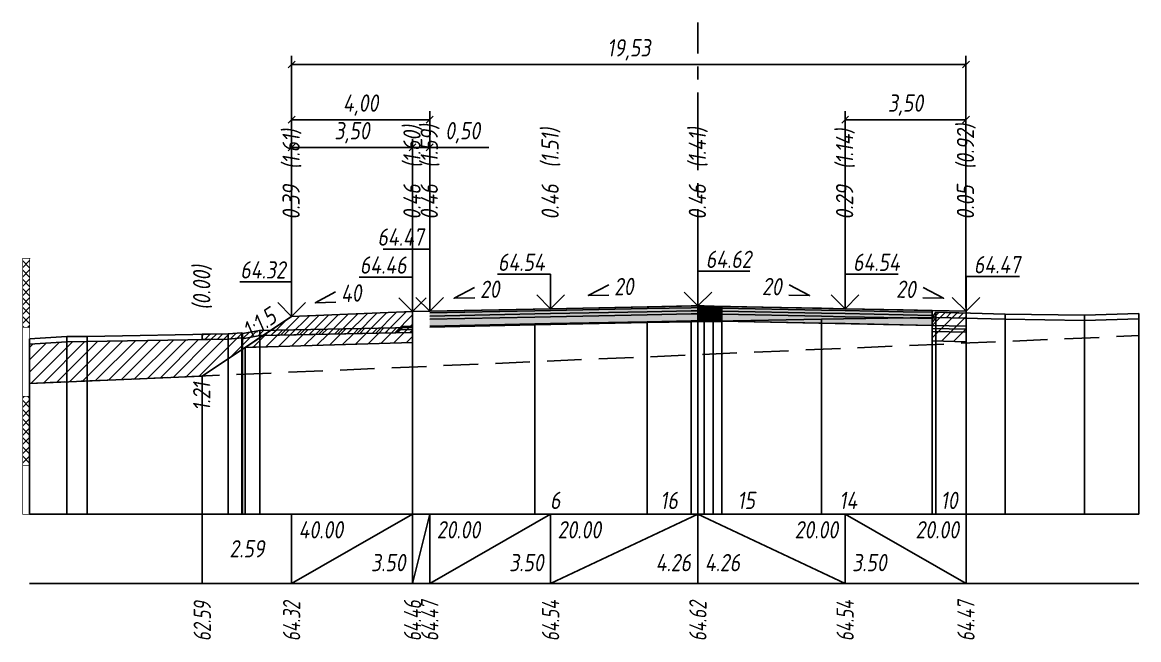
# Model space of a CAD drawing. Extents: x -717 to 1451, y -133302 to 233.
# Drawn here: x 78.9 to 240.6, y -127383.2 to -127293.8 of the extents above; entities that cross this region are included whole.
import ezdxf
from ezdxf.enums import TextEntityAlignment as Align

# ---------------------------------------------------------------- set-up
doc = ezdxf.new("R2010")
doc.units = 0
doc.linetypes.add('осевая2', pattern=[1.125, 0.75, -0.125, 0.125, -0.125])
doc.linetypes.add('штриховая', pattern=[0.75, 0.5, -0.25])
for name, color, linetype in [('Интерполированный поперечник', 2, 'Continuous'), ('Код_514', 1, 'Continuous'), ('Контур_0', 7, 'Continuous'), ('Контур_2521', 7, 'Continuous'), ('Контур_2564', 7, 'Continuous'), ('Контур_2660', 7, 'Continuous'), ('Контур_2665', 7, 'Continuous'), ('Контур_400', 7, 'Continuous'), ('Контур_508', 7, 'Continuous'), ('Контур_512', 7, 'Continuous'), ('Контур_513', 7, 'Continuous'), ('Контур_818', 7, 'Continuous'), ('Красный поперечник', 1, 'Continuous'), ('Линейка абсолютных высот', 7, 'Continuous'), ('Объём_2501', 7, 'Continuous'), ('Объём_2564', 7, 'Continuous'), ('Объём_2650', 7, 'Continuous'), ('Объём_2660', 7, 'Continuous'), ('Объём_2661', 7, 'Continuous'), ('Объём_2665', 7, 'Continuous'), ('Объём_2666', 7, 'Continuous'), ('Объём_2667', 7, 'Continuous'), ('Объём_2668', 7, 'Continuous'), ('Объём_2669', 7, 'Continuous'), ('Объём_2675', 7, 'Continuous'), ('Объём_2753', 7, 'Continuous'), ('Ось', 1, 'осевая2'), ('Откосы', 7, 'Continuous'), ('Отметки покрытия', 7, 'Continuous'), ('Рабочие отметки', 7, 'Continuous'), ('Рабочие отметки доп.', 7, 'Continuous'), ('Слои выравнивания', 7, 'Continuous'), ('Таблица', 7, 'Continuous'), ('Уклоны проезжей части', 7, 'Continuous'), ('Черный поперечник', 3, 'Continuous')]:
    doc.layers.add(name, color=color, linetype=linetype)
for name, color, linetype, true_color in [('Контур_2540', 2, 'Continuous', 0xffff00), ('Контур_2560', 2, 'Continuous', 0xffff00), ('Контур_2561', 7, 'Continuous', 0xff8040), ('Контур_2562', 3, 'Continuous', 0x00ff00), ('Контур_2563', 7, 'Continuous', 0xff8000), ('Контур_2570', 7, 'Continuous', 0x80ff00), ('Контур_2725', 7, 'Continuous', 0x323232), ('Контур_2736', 4, 'Continuous', 0x00ffff), ('Контур_2737', 4, 'Continuous', 0x00ffff), ('Контур_2738', 4, 'Continuous', 0x00ffff), ('Контур_2739', 4, 'Continuous', 0x00ffff), ('Контур_2741', 4, 'Continuous', 0x00ffff), ('Контур_2742', 4, 'Continuous', 0x00ffff), ('Контур_2743', 4, 'Continuous', 0x00ffff), ('Контур_2744', 7, 'Continuous', 0xa4ffff), ('Контур_2745', 7, 'Continuous', 0xa4ffff), ('Контур_2747', 4, 'Continuous', 0x00ffff), ('Контур_2748', 4, 'Continuous', 0x00ffff), ('Контур_2749', 4, 'Continuous', 0x00ffff), ('Контур_2750', 4, 'Continuous', 0x00ffff), ('Контур_2751', 4, 'Continuous', 0x00ffff), ('Контур_2752', 4, 'Continuous', 0x00ffff), ('Контур_2760', 7, 'Continuous', 0x323232), ('Контур_2761', 7, 'Continuous', 0x323232), ('Контур_2762', 7, 'Continuous', 0x323232), ('Контур_2763', 7, 'Continuous', 0x323232), ('Контур_2764', 7, 'Continuous', 0x323232), ('Контур_2765', 7, 'Continuous', 0x323232), ('Контур_402', 7, 'Continuous', 0xff6464), ('Контур_703', 4, 'Continuous', 0x00ffff), ('Контур_705', 4, 'Continuous', 0x00ffff), ('Контур_707', 4, 'Continuous', 0x00ffff), ('Контур_720', 131, 'Continuous', 0xaaffff), ('Объём_2500', 7, 'Continuous', 0xc0c0c0), ('Объём_2520', 7, 'Continuous', 0x80ffff), ('Объём_2540', 2, 'Continuous', 0xffff00), ('Объём_2560', 2, 'Continuous', 0xffff00), ('Объём_2561', 7, 'Continuous', 0xff8040), ('Объём_2562', 3, 'Continuous', 0x00ff00), ('Объём_2563', 7, 'Continuous', 0xff8000), ('Объём_2570', 7, 'Continuous', 0x80ff00), ('Объём_2600', 7, 'Continuous', 0x808000), ('Объём_2746', 2, 'Continuous', 0xffff00)]:
    doc.layers.add(name, color=color, linetype=linetype, true_color=true_color)
doc.styles.get("Standard").update_dxf_attribs({"font": 'txt', "height": 2.5})
doc.styles.add('М', font='romand.shx', dxfattribs={"width": 0.8, "oblique": 10, "height": 2.5})
doc.dimstyles.new('ISO-25', dxfattribs={"dimtxt": 2.5, "dimasz": 2.5, "dimexe": 1.25, "dimexo": 0.625, "dimtad": 1, "dimtxsty": 'Standard', "dimcen": 2.5, "dimadec": 0, "dimazin": 0, "dimtfac": 1, "dimtmove": 0, "dimatfit": 3, "dimfxl": 1, "dimarcsym": 0})
pattern_1 = [(45.00000125, (0, 0), (-0.6735192404, 0.673519211), []), (135.0000003, (0, 0), (-0.673519222, -0.67351923), [])]

# ---------------------------------------------------------------- blocks, each defined once
blk = doc.blocks.new('_Oblique')
at = {"color": 0, "linetype": 'ByBlock', "lineweight": -2}
blk.add_line((-0.5, -0.5), (0.5, 0.5), dxfattribs=at)
blk = doc.blocks.new('*D2696')
at = {"color": 0, "lineweight": -2, "transparency": 16777216}
for p, q in [((117.94, -127335.81), (117.94, -127310.66)), ((135.44, -127335.11), (135.44, -127310.66)), ((117.94, -127311.91), (135.44, -127311.91))]:
    blk.add_line(p, q, dxfattribs=at)
at = {"layer": 'Defpoints', "color": 0, "transparency": 16777216}
for p in [(135.44, -127311.91), (117.94, -127336.43), (135.44, -127335.73)]:
    blk.add_point(p, dxfattribs=at)
at = {"color": 0, "lineweight": -2, "transparency": 16777216, "rotation": 180}
blk.add_blockref('_Oblique', (117.94, -127311.91), dxfattribs=at)
at = {"color": 0, "lineweight": -2, "transparency": 16777216}
blk.add_blockref('_Oblique', (135.44, -127311.91), dxfattribs=at)
at = {"color": 0, "transparency": 16777216, "insert": (126.69, -127309.79), "char_height": 2.5, "width": 9.5833, "attachment_point": 5, "style": 'М'}
blk.add_mtext('3,50', dxfattribs=at)
blk = doc.blocks.new('*D2697')
at = {"color": 0, "lineweight": -2, "transparency": 16777216}
for p, q in [((135.44, -127335.11), (135.44, -127310.66)), ((137.94, -127335.06), (137.94, -127310.66)), ((135.44, -127311.91), (137.94, -127311.91)), ((137.94, -127311.91), (146.47, -127311.91))]:
    blk.add_line(p, q, dxfattribs=at)
at = {"layer": 'Defpoints', "color": 0, "transparency": 16777216}
for p in [(137.94, -127311.91), (135.44, -127335.73), (137.94, -127335.68)]:
    blk.add_point(p, dxfattribs=at)
at = {"color": 0, "lineweight": -2, "transparency": 16777216, "rotation": 180}
blk.add_blockref('_Oblique', (135.44, -127311.91), dxfattribs=at)
at = {"color": 0, "lineweight": -2, "transparency": 16777216}
blk.add_blockref('_Oblique', (137.94, -127311.91), dxfattribs=at)
at = {"color": 0, "transparency": 16777216, "insert": (142.71, -127309.79), "char_height": 2.5, "width": 9.1667, "attachment_point": 5, "style": 'М'}
blk.add_mtext('0,50', dxfattribs=at)
blk = doc.blocks.new('*D2698')
at = {"color": 0, "lineweight": -2, "transparency": 16777216}
for p, q in [((198.08, -127334.71), (198.08, -127306.66)), ((215.58, -127335.06), (215.58, -127306.66)), ((215.58, -127307.91), (198.08, -127307.91))]:
    blk.add_line(p, q, dxfattribs=at)
at = {"layer": 'Defpoints', "color": 0, "transparency": 16777216}
for p in [(198.08, -127307.91), (198.08, -127335.33), (215.58, -127335.68)]:
    blk.add_point(p, dxfattribs=at)
at = {"color": 0, "lineweight": -2, "transparency": 16777216, "rotation": 180}
blk.add_blockref('_Oblique', (198.08, -127307.91), dxfattribs=at)
at = {"color": 0, "lineweight": -2, "transparency": 16777216}
blk.add_blockref('_Oblique', (215.58, -127307.91), dxfattribs=at)
at = {"color": 0, "transparency": 16777216, "insert": (206.83, -127305.79), "char_height": 2.5, "width": 9.5833, "attachment_point": 5, "style": 'М'}
blk.add_mtext('3,50', dxfattribs=at)
blk = doc.blocks.new('*D2699')
at = {"color": 0, "lineweight": -2, "transparency": 16777216}
for p, q in [((117.94, -127335.81), (117.94, -127306.66)), ((137.94, -127335.06), (137.94, -127306.66)), ((117.94, -127307.91), (137.94, -127307.91))]:
    blk.add_line(p, q, dxfattribs=at)
at = {"layer": 'Defpoints', "color": 0, "transparency": 16777216}
for p in [(137.94, -127307.91), (117.94, -127336.43), (137.94, -127335.68)]:
    blk.add_point(p, dxfattribs=at)
at = {"color": 0, "lineweight": -2, "transparency": 16777216, "rotation": 180}
blk.add_blockref('_Oblique', (117.94, -127307.91), dxfattribs=at)
at = {"color": 0, "lineweight": -2, "transparency": 16777216}
blk.add_blockref('_Oblique', (137.94, -127307.91), dxfattribs=at)
at = {"color": 0, "transparency": 16777216, "insert": (127.94, -127305.79), "char_height": 2.5, "width": 9.1667, "attachment_point": 5, "style": 'М'}
blk.add_mtext('4,00', dxfattribs=at)
blk = doc.blocks.new('*D2700')
at = {"color": 0, "lineweight": -2, "transparency": 16777216}
for p, q in [((117.94, -127335.81), (117.94, -127298.66)), ((215.58, -127335.06), (215.58, -127298.66)), ((117.94, -127299.91), (215.58, -127299.91))]:
    blk.add_line(p, q, dxfattribs=at)
at = {"layer": 'Defpoints', "color": 0, "transparency": 16777216}
for p in [(215.58, -127299.91), (117.94, -127336.43), (215.58, -127335.68)]:
    blk.add_point(p, dxfattribs=at)
at = {"color": 0, "lineweight": -2, "transparency": 16777216, "rotation": 180}
blk.add_blockref('_Oblique', (117.94, -127299.91), dxfattribs=at)
at = {"color": 0, "lineweight": -2, "transparency": 16777216}
blk.add_blockref('_Oblique', (215.58, -127299.91), dxfattribs=at)
at = {"color": 0, "transparency": 16777216, "insert": (166.76, -127297.79), "char_height": 2.5, "width": 11.6667, "attachment_point": 5, "style": 'М'}
blk.add_mtext('19,53', dxfattribs=at)

msp = doc.modelspace()

# ---------------------------------------------------------------- hatches: boundary and pattern name
at = {"layer": 'Линейка абсолютных высот'}
h = msp.add_hatch(dxfattribs=at)
h.set_pattern_fill('ANSI37', scale=0.3, style=0)
h.set_pattern_definition(pattern_1)
h.paths.add_polyline_path([(80, -127337.95), (80, -127327.95), (79, -127327.95), (79, -127337.95)])
h = msp.add_hatch(dxfattribs=at)
h.set_pattern_fill('ANSI37', scale=0.3, style=0)
h.set_pattern_definition(pattern_1)
h.paths.add_polyline_path([(80, -127357.95), (80, -127347.95), (79, -127347.95), (79, -127357.95)])
at = {"layer": 'Объём_2563'}
h = msp.add_hatch(dxfattribs=at)
h.set_pattern_fill('ANSI31', color=256, scale=0.3)
h.paths.add_polyline_path([(117.944, -127336.37), (135.444, -127335.67), (135.444, -127337.82), (133.944, -127337.85), (133.026, -127338.769), (113.769, -127339.154)])
at = {"layer": 'Объём_2570'}
h = msp.add_hatch(dxfattribs=at)
h.set_pattern_fill('ANSI31', color=256, scale=0.2)
h.paths.add_polyline_path([(215.582, -127336.632), (211.224, -127336.518), (210.706, -127337.268), (210.706, -127336.518), (211.224, -127335.768), (215.582, -127335.882)])
h = msp.add_hatch(dxfattribs=at)
h.set_pattern_fill('ANSI31', color=256, scale=0.2)
h.paths.add_polyline_path([(135.444, -127338.706), (113.324, -127339.138), (110.836, -127339.603), (110.753, -127339.477), (108.772, -127339.642), (105, -127339.713), (105, -127338.963), (108.772, -127338.892), (110.753, -127338.727), (110.836, -127338.853), (113.324, -127338.388), (135.444, -127337.956)])
at = {"layer": 'Объём_2600'}
h = msp.add_hatch(dxfattribs=at)
h.set_pattern_fill('ANSI31', color=6, scale=0.4)
h.paths.add_polyline_path([(210.706, -127337.268), (211.224, -127336.518), (215.582, -127336.632), (215.582, -127340.059), (210.706, -127339.912)])
h = msp.add_hatch(dxfattribs=at)
h.set_pattern_fill('ANSI31', color=6, scale=0.4)
h.paths.add_polyline_path([(135.444, -127340.134), (111.209, -127340.861), (105, -127345), (80, -127346.078), (80, -127340.377), (85.373, -127340.041), (88.357, -127340.024), (108.772, -127339.642), (110.753, -127339.477), (110.836, -127339.603), (113.324, -127339.138), (135.444, -127338.706)])
at = {"layer": 'Слои выравнивания'}
for color, points in [(2, [(137.944, -127335.62), (137.944, -127335.87), (176.763, -127335.094), (176.763, -127334.844)]), (3, [(137.944, -127335.87), (137.944, -127336.32), (176.763, -127335.544), (176.763, -127335.094)]), (2, [(176.763, -127334.844), (177.688, -127334.863), (177.688, -127335.113), (176.763, -127335.094)]), (3, [(176.763, -127335.094), (177.688, -127335.113), (177.688, -127335.563), (176.763, -127335.544)]), (2, [(177.688, -127334.863), (178.966, -127334.888), (178.966, -127335.138), (177.688, -127335.113)]), (3, [(177.688, -127335.113), (178.966, -127335.138), (178.966, -127335.588), (177.688, -127335.563)]), (2, [(178.966, -127334.888), (180.244, -127334.914), (180.244, -127335.164), (178.966, -127335.138)]), (3, [(178.966, -127335.138), (180.244, -127335.164), (180.244, -127335.614), (178.966, -127335.588)]), (2, [(180.244, -127334.914), (194.667, -127335.202), (198.082, -127335.27), (206.505, -127335.439), (210.706, -127335.523), (210.706, -127335.773), (206.505, -127335.689), (198.082, -127335.52), (194.667, -127335.452), (180.244, -127335.164)]), (3, [(180.244, -127335.164), (194.667, -127335.452), (198.082, -127335.52), (206.505, -127335.689), (210.706, -127335.773), (210.706, -127336.223), (206.505, -127336.139), (198.082, -127335.97), (194.667, -127335.902), (180.244, -127335.614)]), (4, [(137.944, -127336.32), (137.944, -127336.77), (176.763, -127335.994), (176.763, -127335.544)]), (5, [(137.944, -127336.77), (137.944, -127337.77), (176.763, -127336.994), (176.763, -127335.994)]), (4, [(176.763, -127335.544), (177.688, -127335.563), (177.688, -127336.013), (176.763, -127335.994)]), (5, [(176.763, -127335.994), (177.688, -127336.013), (177.688, -127337.013), (176.763, -127336.994)]), (4, [(177.688, -127335.563), (178.966, -127335.588), (178.966, -127336.038), (177.688, -127336.013)]), (5, [(177.688, -127336.013), (178.966, -127336.038), (178.966, -127337.038), (177.688, -127337.013)]), (4, [(178.966, -127335.588), (180.244, -127335.614), (180.244, -127336.064), (178.966, -127336.038)]), (5, [(178.966, -127336.038), (180.244, -127336.064), (180.244, -127337.064), (178.966, -127337.038)]), (4, [(180.244, -127335.614), (194.667, -127335.902), (198.082, -127335.97), (206.505, -127336.139), (210.706, -127336.223), (210.706, -127336.673), (206.505, -127336.589), (198.082, -127336.42), (194.667, -127336.352), (180.244, -127336.064)]), (5, [(180.244, -127336.064), (194.667, -127336.352), (198.082, -127336.42), (206.505, -127336.589), (210.706, -127336.673), (210.706, -127337.673), (206.505, -127337.589), (198.082, -127337.42), (194.667, -127337.352), (180.244, -127337.064)]), (7, [(137.944, -127337.77), (137.944, -127337.82), (176.763, -127337.044), (176.763, -127336.994)]), (6, [(137.944, -127337.82), (137.944, -127337.907), (153.13, -127337.611), (169.427, -127337.254), (175.788, -127337.149), (176.763, -127337.13), (176.763, -127337.044)]), (7, [(176.763, -127336.994), (177.688, -127337.013), (177.688, -127337.063), (176.763, -127337.044)]), (6, [(176.763, -127337.044), (177.688, -127337.063), (177.688, -127337.113), (176.763, -127337.13)]), (7, [(177.688, -127337.013), (178.966, -127337.038), (178.966, -127337.088), (177.688, -127337.063)]), (6, [(177.688, -127337.063), (178.966, -127337.088), (178.966, -127337.138), (177.688, -127337.113)]), (7, [(178.966, -127337.038), (180.244, -127337.064), (180.244, -127337.114), (178.966, -127337.088)])]:
    msp.add_hatch(color=color, dxfattribs=at).paths.add_polyline_path(points)

# ---------------------------------------------------------------- linework, layer by layer
at = {"layer": 'Интерполированный поперечник', "linetype": 'штриховая', "ltscale": 10, "flags": 128}
msp.add_lwpolyline([(80, -127346.078), (240.582, -127339.153)], dxfattribs=at)
at = {"layer": 'Код_514'}
for p, q in [((105, -127375), (105, -127365)), ((117.944, -127375), (117.944, -127365)), ((117.944, -127375), (135.444, -127365)), ((135.444, -127375), (135.444, -127365)), ((135.444, -127375), (137.944, -127365)), ((137.944, -127375), (137.944, -127365)), ((137.944, -127375), (155.444, -127365)), ((155.444, -127375), (155.444, -127365)), ((155.444, -127375), (176.763, -127365)), ((176.763, -127375), (176.763, -127365)), ((176.763, -127365), (198.082, -127375)), ((198.082, -127375), (198.082, -127365)), ((198.082, -127365), (215.582, -127375)), ((215.582, -127375), (215.582, -127365))]:
    msp.add_line(p, q, dxfattribs=at)
at = {"layer": 'Контур_0', "flags": 128}
for points in [[(117.944, -127336.37), (105, -127345), (105, -127345), (105, -127345), (105, -127345), (105, -127345), (105, -127345), (105, -127345), (105, -127345), (105, -127345), (105, -127345), (105, -127345), (105, -127345), (105, -127345), (105, -127345), (105, -127345)], [(117.944, -127336.37), (105, -127345), (105, -127345), (105, -127345), (105, -127345), (105, -127345), (105, -127345), (105, -127345), (105, -127345), (105, -127345), (105, -127345), (105, -127345), (105, -127345), (105, -127345), (105, -127345), (105, -127345), (105, -127345), (105, -127345), (105, -127345), (105, -127345), (105, -127345), (105, -127345), (105, -127345), (105, -127345), (105, -127345), (105, -127345), (105, -127345), (105, -127345), (105, -127345), (105, -127345)], [(215.582, -127337.77), (210.706, -127337.673), (210.706, -127335.523), (210.706, -127335.523), (210.706, -127335.523), (215.582, -127335.62), (215.582, -127337.77)], [(215.582, -127335.62), (215.582, -127339.67)], [(113.769, -127339.154), (133.026, -127338.769), (133.944, -127337.85), (135.444, -127337.82)], [(133.944, -127337.85), (135.444, -127337.82), (135.444, -127338.72), (133.026, -127338.769), (133.944, -127337.85), (133.944, -127337.85)], [(215.582, -127338.67), (210.706, -127338.573), (210.706, -127337.673), (215.582, -127337.77), (215.582, -127338.67)]]:
    msp.add_lwpolyline(points, dxfattribs=at)
at = {"layer": 'Контур_2521', "color": 250, "flags": 128}
for points in [[(133.485, -127338.31), (135.444, -127338.27)], [(210.706, -127338.123), (215.582, -127338.22)]]:
    msp.add_lwpolyline(points, dxfattribs=at)
at = {"layer": 'Контур_2540', "flags": 128}
for points in [[(133.026, -127338.769), (135.444, -127338.72), (135.444, -127340.134), (111.209, -127340.861), (113.769, -127339.154), (133.026, -127338.769), (133.026, -127338.769)], [(215.582, -127340.059), (210.706, -127339.912), (210.706, -127338.573), (210.706, -127338.573), (210.706, -127338.573), (215.582, -127338.67), (215.582, -127340.059)]]:
    msp.add_lwpolyline(points, dxfattribs=at)
at = {"layer": 'Контур_2560', "flags": 128}
msp.add_lwpolyline([(117.944, -127336.37), (117.944, -127336.37), (117.944, -127336.37), (135.444, -127335.67)], dxfattribs=at)
at = {"layer": 'Контур_2561', "flags": 128}
msp.add_lwpolyline([(135.444, -127335.67), (135.444, -127335.67), (117.944, -127336.37), (117.944, -127336.37), (135.444, -127335.67)], dxfattribs=at)
at = {"layer": 'Контур_2562', "flags": 128}
msp.add_lwpolyline([(117.944, -127336.37), (117.944, -127336.37), (117.944, -127336.37), (117.944, -127336.37), (117.944, -127336.37)], dxfattribs=at)
at = {"layer": 'Контур_2563', "flags": 128}
msp.add_lwpolyline([(117.944, -127336.37), (135.444, -127335.67), (135.444, -127337.82), (133.944, -127337.85), (133.026, -127338.769), (113.769, -127339.154), (117.944, -127336.37), (117.944, -127336.37)], dxfattribs=at)
at = {"layer": 'Контур_2564', "flags": 128}
msp.add_lwpolyline([(117.944, -127336.37), (135.444, -127335.67)], dxfattribs=at)
at = {"layer": 'Контур_2570', "flags": 128}
for points in [[(210.706, -127337.268), (211.224, -127336.518), (221.234, -127336.779), (232.746, -127336.94), (240.582, -127336.707)], [(80, -127340.377), (85.373, -127340.041), (88.357, -127340.024), (108.772, -127339.642), (110.753, -127339.477), (110.836, -127339.603), (113.324, -127339.138), (135.444, -127338.706)]]:
    msp.add_lwpolyline(points, dxfattribs=at)
at = {"layer": 'Контур_2660', "flags": 128}
for points in [[(111.209, -127340.861), (135.444, -127340.134)], [(210.706, -127339.912), (215.582, -127340.059)]]:
    msp.add_lwpolyline(points, dxfattribs=at)
at = {"layer": 'Контур_2665', "flags": 128}
msp.add_lwpolyline([(117.944, -127336.37), (117.944, -127336.37)], dxfattribs=at)
at = {"layer": 'Контур_2725', "flags": 128}
msp.add_lwpolyline([(137.944, -127337.907), (153.13, -127337.611), (155.444, -127337.56), (169.427, -127337.254), (175.788, -127337.149), (176.763, -127337.13), (177.688, -127337.113), (178.966, -127337.138), (178.966, -127337.088), (180.244, -127337.114), (180.244, -127337.064), (194.667, -127337.352), (198.082, -127337.42), (206.505, -127337.589), (210.706, -127337.673)], dxfattribs=at)
at = {"layer": 'Контур_2736', "flags": 128}
msp.add_lwpolyline([(117.944, -127336.37), (105, -127345)], dxfattribs=at)
at = {"layer": 'Контур_2737', "flags": 128}
msp.add_lwpolyline([(105, -127345), (105, -127345)], dxfattribs=at)
at = {"layer": 'Контур_2738', "flags": 128}
msp.add_lwpolyline([(105, -127345), (105, -127345)], dxfattribs=at)
at = {"layer": 'Контур_2739', "flags": 128}
msp.add_lwpolyline([(105, -127345), (105, -127345)], dxfattribs=at)
at = {"layer": 'Контур_2741', "flags": 128}
msp.add_lwpolyline([(105, -127345), (105, -127345)], dxfattribs=at)
at = {"layer": 'Контур_2742', "flags": 128}
msp.add_lwpolyline([(105, -127345), (105, -127345)], dxfattribs=at)
at = {"layer": 'Контур_2743', "flags": 128}
msp.add_lwpolyline([(105, -127345), (105, -127345)], dxfattribs=at)
at = {"layer": 'Контур_2744', "flags": 128}
msp.add_lwpolyline([(105, -127345), (105, -127345)], dxfattribs=at)
msp.add_lwpolyline([(105, -127345), (105, -127345)], dxfattribs=at)
msp.add_lwpolyline([(105, -127345), (105, -127345)], dxfattribs=at)
msp.add_lwpolyline([(105, -127345), (105, -127345)], dxfattribs=at)
msp.add_lwpolyline([(105, -127345), (105, -127345)], dxfattribs=at)
msp.add_lwpolyline([(105, -127345), (105, -127345)], dxfattribs=at)
at = {"layer": 'Контур_2745', "flags": 128}
msp.add_lwpolyline([(105, -127345), (105, -127345)], dxfattribs=at)
msp.add_lwpolyline([(105, -127345), (105, -127345)], dxfattribs=at)
msp.add_lwpolyline([(105, -127345), (105, -127345)], dxfattribs=at)
msp.add_lwpolyline([(105, -127345), (105, -127345)], dxfattribs=at)
msp.add_lwpolyline([(105, -127345), (105, -127345)], dxfattribs=at)
msp.add_lwpolyline([(105, -127345), (105, -127345)], dxfattribs=at)
at = {"layer": 'Контур_2747', "flags": 128}
msp.add_lwpolyline([(105, -127345), (105, -127345)], dxfattribs=at)
at = {"layer": 'Контур_2748', "flags": 128}
msp.add_lwpolyline([(105, -127345), (105, -127345)], dxfattribs=at)
at = {"layer": 'Контур_2749', "flags": 128}
msp.add_lwpolyline([(105, -127345), (105, -127345)], dxfattribs=at)
at = {"layer": 'Контур_2750', "flags": 128}
msp.add_lwpolyline([(105, -127345), (105, -127345)], dxfattribs=at)
at = {"layer": 'Контур_2751', "flags": 128}
msp.add_lwpolyline([(105, -127345), (105, -127345)], dxfattribs=at)
at = {"layer": 'Контур_2752', "flags": 128}
msp.add_lwpolyline([(105, -127345), (105, -127345)], dxfattribs=at)
at = {"layer": 'Контур_2760', "flags": 128}
msp.add_lwpolyline([(135.444, -127335.67), (137.944, -127335.62), (153.13, -127335.317), (155.444, -127335.27), (169.427, -127334.991), (175.788, -127334.864), (176.763, -127334.844), (177.688, -127334.863), (178.966, -127334.888), (180.244, -127334.914), (194.667, -127335.202), (198.082, -127335.27), (206.505, -127335.439), (210.706, -127335.523)], dxfattribs=at)
at = {"layer": 'Контур_2761', "flags": 128}
msp.add_lwpolyline([(137.944, -127335.87), (153.13, -127335.567), (155.444, -127335.52), (169.427, -127335.241), (175.788, -127335.114), (176.763, -127335.094), (177.688, -127335.113), (178.966, -127335.138), (180.244, -127335.164), (194.667, -127335.452), (198.082, -127335.52), (206.505, -127335.689), (210.706, -127335.773)], dxfattribs=at)
at = {"layer": 'Контур_2762', "flags": 128}
msp.add_lwpolyline([(137.944, -127336.32), (153.13, -127336.017), (155.444, -127335.97), (169.427, -127335.691), (175.788, -127335.564), (176.763, -127335.544), (177.688, -127335.563), (178.966, -127335.588), (180.244, -127335.614), (194.667, -127335.902), (198.082, -127335.97), (206.505, -127336.139), (210.706, -127336.223)], dxfattribs=at)
at = {"layer": 'Контур_2763', "flags": 128}
msp.add_lwpolyline([(137.944, -127336.77), (153.13, -127336.467), (155.444, -127336.42), (169.427, -127336.141), (175.788, -127336.014), (176.763, -127335.994), (177.688, -127336.013), (178.966, -127336.038), (180.244, -127336.064), (194.667, -127336.352), (198.082, -127336.42), (206.505, -127336.589), (210.706, -127336.673)], dxfattribs=at)
at = {"layer": 'Контур_2764', "flags": 128}
msp.add_lwpolyline([(137.944, -127337.77), (153.13, -127337.467), (155.444, -127337.42), (169.427, -127337.141), (175.788, -127337.014), (176.763, -127336.994), (177.688, -127337.013), (178.966, -127337.038), (180.244, -127337.064)], dxfattribs=at)
at = {"layer": 'Контур_2765', "flags": 128}
msp.add_lwpolyline([(137.944, -127337.82), (153.13, -127337.517), (155.444, -127337.47), (169.427, -127337.191), (175.788, -127337.064), (176.763, -127337.044), (177.688, -127337.063), (178.966, -127337.088)], dxfattribs=at)
at = {"layer": 'Контур_400', "flags": 128}
for points in [[(135.444, -127335.67), (137.944, -127335.62), (137.944, -127335.62), (137.944, -127335.62), (137.944, -127335.62), (137.944, -127335.62), (137.944, -127335.62), (155.444, -127335.27), (176.763, -127334.844)], [(176.763, -127334.844), (198.082, -127335.27), (215.582, -127335.62)]]:
    msp.add_lwpolyline(points, dxfattribs=at)
at = {"layer": 'Контур_402', "flags": 128}
for points in [[(111.209, -127340.861), (135.444, -127340.134), (135.444, -127337.956)], [(137.944, -127337.907), (153.13, -127337.611), (169.427, -127337.254), (175.788, -127337.149), (176.763, -127337.13), (177.688, -127337.113), (178.966, -127337.138), (178.966, -127337.088), (180.244, -127337.114), (180.244, -127337.064), (210.706, -127337.673), (210.706, -127339.912), (215.582, -127340.059)]]:
    msp.add_lwpolyline(points, dxfattribs=at)
at = {"layer": 'Контур_508', "flags": 128}
for points in [[(105, -127345), (111.209, -127340.861), (135.444, -127340.134), (135.444, -127337.956)], [(137.944, -127337.904), (169.427, -127337.254), (175.788, -127337.149), (176.763, -127337.13), (177.688, -127337.113), (178.966, -127337.138), (178.966, -127337.088), (180.244, -127337.114), (180.244, -127337.064), (210.706, -127337.673), (210.706, -127339.912), (215.582, -127340.059)]]:
    msp.add_lwpolyline(points, dxfattribs=at)
at = {"layer": 'Контур_512', "flags": 128}
for points in [[(105, -127345), (111.209, -127340.861), (135.444, -127340.134)], [(210.706, -127339.912), (215.582, -127340.059)]]:
    msp.add_lwpolyline(points, dxfattribs=at)
at = {"layer": 'Контур_513', "flags": 128}
for points in [[(105, -127345), (111.209, -127340.861), (135.444, -127340.134), (135.444, -127337.956)], [(137.944, -127337.907), (153.13, -127337.611), (169.427, -127337.254), (175.788, -127337.149), (176.763, -127337.13), (177.688, -127337.113), (178.966, -127337.138), (178.966, -127337.088), (180.244, -127337.114), (180.244, -127337.064), (210.706, -127337.673), (210.706, -127339.912), (215.582, -127340.059)]]:
    msp.add_lwpolyline(points, dxfattribs=at)
at = {"layer": 'Контур_703', "flags": 128}
for points in [[(117.944, -127336.37), (105, -127345)], [(105, -127345), (105, -127345)]]:
    msp.add_lwpolyline(points, dxfattribs=at)
at = {"layer": 'Контур_705', "flags": 128}
msp.add_lwpolyline([(105, -127345), (105, -127345)], dxfattribs=at)
at = {"layer": 'Контур_707', "flags": 128}
msp.add_lwpolyline([(105, -127345), (105, -127345)], dxfattribs=at)
at = {"layer": 'Контур_720', "flags": 128}
msp.add_lwpolyline([(105, -127345), (105, -127345)], dxfattribs=at)
at = {"layer": 'Контур_818', "flags": 128}
for points in [[(210.706, -127337.268), (211.224, -127336.518), (215.582, -127336.632)], [(105, -127339.713), (108.772, -127339.642), (110.753, -127339.477), (110.836, -127339.603), (113.324, -127339.138), (135.444, -127338.706)]]:
    msp.add_lwpolyline(points, dxfattribs=at)
at = {"layer": 'Красный поперечник'}
for p, q in [((137.944, -127335.62), (155.444, -127335.27)), ((155.444, -127335.27), (176.763, -127334.844)), ((176.763, -127334.844), (198.082, -127335.27)), ((198.082, -127335.27), (215.582, -127335.62)), ((105, -127345), (117.944, -127336.37)), ((117.944, -127336.37), (135.444, -127335.67)), ((135.444, -127335.67), (137.944, -127335.62)), ((135.444, -127340.134), (135.444, -127365)), ((210.706, -127339.912), (210.706, -127365)), ((215.582, -127340.059), (215.582, -127365)), ((111.209, -127340.861), (111.209, -127365)), ((105, -127345), (105, -127365))]:
    msp.add_line(p, q, dxfattribs=at)
at = {"layer": 'Линейка абсолютных высот', "color": 7, "const_width": 0.1, "flags": 128}
for points in [[(80, -127337.95), (80, -127327.95), (79, -127327.95), (79, -127337.95), (80, -127337.95)], [(80, -127347.95), (80, -127337.95), (79, -127337.95), (79, -127347.95), (80, -127347.95)], [(80, -127357.95), (80, -127347.95), (79, -127347.95), (79, -127357.95), (80, -127357.95)], [(80, -127365), (80, -127357.95), (79, -127357.95), (79, -127365), (80, -127365)]]:
    msp.add_lwpolyline(points, dxfattribs=at)
at = {"layer": 'Объём_2500', "flags": 128}
msp.add_lwpolyline([(215.582, -127337.77), (210.706, -127337.673), (210.706, -127335.523), (210.706, -127335.523), (210.706, -127335.523), (215.582, -127335.62), (215.582, -127337.77)], dxfattribs=at)
at = {"layer": 'Объём_2501', "flags": 128}
for points in [[(135.444, -127335.67), (137.944, -127335.62), (137.944, -127335.62), (137.944, -127335.62), (137.944, -127335.62), (137.944, -127335.62), (137.944, -127335.62), (155.444, -127335.27), (176.763, -127334.844)], [(176.763, -127334.844), (198.082, -127335.27), (215.582, -127335.62)]]:
    msp.add_lwpolyline(points, dxfattribs=at)
at = {"layer": 'Объём_2520', "color": 250, "flags": 128}
for points in [[(133.944, -127337.85), (135.444, -127337.82), (135.444, -127338.72), (133.026, -127338.769), (133.944, -127337.85), (133.944, -127337.85)], [(215.582, -127338.67), (210.706, -127338.573), (210.706, -127337.673), (215.582, -127337.77), (215.582, -127338.67)]]:
    msp.add_lwpolyline(points, dxfattribs=at)
at = {"layer": 'Объём_2540', "flags": 128}
for points in [[(133.026, -127338.769), (135.444, -127338.72), (135.444, -127340.134), (111.209, -127340.861), (113.769, -127339.154), (133.026, -127338.769), (133.026, -127338.769)], [(215.582, -127340.059), (210.706, -127339.912), (210.706, -127338.573), (210.706, -127338.573), (210.706, -127338.573), (215.582, -127338.67), (215.582, -127340.059)]]:
    msp.add_lwpolyline(points, dxfattribs=at)
at = {"layer": 'Объём_2560', "flags": 128}
msp.add_lwpolyline([(117.944, -127336.37), (117.944, -127336.37), (117.944, -127336.37), (135.444, -127335.67)], dxfattribs=at)
at = {"layer": 'Объём_2561', "flags": 128}
msp.add_lwpolyline([(135.444, -127335.67), (135.444, -127335.67), (117.944, -127336.37), (117.944, -127336.37), (135.444, -127335.67)], dxfattribs=at)
at = {"layer": 'Объём_2562', "flags": 128}
msp.add_lwpolyline([(117.944, -127336.37), (117.944, -127336.37), (117.944, -127336.37), (117.944, -127336.37), (117.944, -127336.37)], dxfattribs=at)
at = {"layer": 'Объём_2563', "color": 250, "flags": 128}
msp.add_lwpolyline([(117.944, -127336.37), (135.444, -127335.67), (135.444, -127337.82), (133.944, -127337.85), (133.026, -127338.769), (113.769, -127339.154), (117.944, -127336.37), (117.944, -127336.37)], dxfattribs=at)
at = {"layer": 'Объём_2564', "flags": 128}
msp.add_lwpolyline([(117.944, -127336.37), (135.444, -127335.67)], dxfattribs=at)
at = {"layer": 'Объём_2570', "flags": 128}
for points in [[(215.582, -127336.632), (211.224, -127336.518), (210.706, -127337.268), (210.706, -127337.268), (210.706, -127337.268), (210.706, -127336.518), (210.706, -127336.518), (210.706, -127336.518), (211.224, -127335.768), (215.582, -127335.882), (215.582, -127336.632), (215.582, -127336.632)], [(135.444, -127338.706), (135.444, -127338.706), (135.444, -127338.706), (113.324, -127339.138), (110.836, -127339.603), (110.753, -127339.477), (108.772, -127339.642), (105, -127339.713), (105, -127338.963), (108.772, -127338.892), (110.753, -127338.727), (110.836, -127338.853), (113.324, -127338.388), (135.444, -127337.956), (135.444, -127337.956), (135.444, -127337.956), (135.444, -127338.706), (135.444, -127338.706)]]:
    msp.add_lwpolyline(points, dxfattribs=at)
at = {"layer": 'Объём_2650', "color": 6, "flags": 128}
for points in [[(210.706, -127337.268), (211.224, -127336.518), (215.582, -127336.632), (215.582, -127340.059), (210.706, -127339.912), (210.706, -127337.268), (210.706, -127337.268)], [(135.444, -127340.134), (111.209, -127340.861), (105, -127345), (80, -127346.078), (80, -127340.377), (80, -127340.377), (80, -127340.377), (80, -127340.377), (85.373, -127340.041), (88.357, -127340.024), (108.772, -127339.642), (110.753, -127339.477), (110.836, -127339.603), (113.324, -127339.138), (135.444, -127338.706), (135.444, -127340.134), (135.444, -127340.134)]]:
    msp.add_lwpolyline(points, dxfattribs=at)
at = {"layer": 'Объём_2660', "flags": 128}
for points in [[(111.209, -127340.861), (135.444, -127340.134)], [(210.706, -127339.912), (215.582, -127340.059)]]:
    msp.add_lwpolyline(points, dxfattribs=at)
at = {"layer": 'Объём_2661', "flags": 128}
msp.add_lwpolyline([(117.944, -127336.37), (105, -127345)], dxfattribs=at)
at = {"layer": 'Объём_2665', "flags": 128}
msp.add_lwpolyline([(117.944, -127336.37), (117.944, -127336.37)], dxfattribs=at)
at = {"layer": 'Объём_2666', "flags": 128}
msp.add_lwpolyline([(117.944, -127336.37), (105, -127345)], dxfattribs=at)
at = {"layer": 'Объём_2667', "flags": 128}
msp.add_lwpolyline([(105, -127345), (105, -127345)], dxfattribs=at)
msp.add_lwpolyline([(105, -127345), (105, -127345)], dxfattribs=at)
at = {"layer": 'Объём_2668', "flags": 128}
msp.add_lwpolyline([(105, -127345), (105, -127345)], dxfattribs=at)
msp.add_lwpolyline([(105, -127345), (105, -127345)], dxfattribs=at)
at = {"layer": 'Объём_2669', "flags": 128}
msp.add_lwpolyline([(105, -127345), (105, -127345)], dxfattribs=at)
msp.add_lwpolyline([(105, -127345), (105, -127345)], dxfattribs=at)
at = {"layer": 'Объём_2675', "flags": 128}
msp.add_lwpolyline([(105, -127345), (105, -127345)], dxfattribs=at)
msp.add_lwpolyline([(105, -127345), (105, -127345)], dxfattribs=at)
msp.add_lwpolyline([(105, -127345), (105, -127345)], dxfattribs=at)
msp.add_lwpolyline([(105, -127345), (105, -127345)], dxfattribs=at)
msp.add_lwpolyline([(105, -127345), (105, -127345)], dxfattribs=at)
msp.add_lwpolyline([(105, -127345), (105, -127345)], dxfattribs=at)
msp.add_lwpolyline([(105, -127345), (105, -127345)], dxfattribs=at)
msp.add_lwpolyline([(105, -127345), (105, -127345)], dxfattribs=at)
msp.add_lwpolyline([(105, -127345), (105, -127345)], dxfattribs=at)
msp.add_lwpolyline([(105, -127345), (105, -127345)], dxfattribs=at)
msp.add_lwpolyline([(105, -127345), (105, -127345)], dxfattribs=at)
msp.add_lwpolyline([(105, -127345), (105, -127345)], dxfattribs=at)
at = {"layer": 'Объём_2746', "flags": 128}
for points in [[(210.706, -127337.268), (211.224, -127336.518), (215.582, -127336.632), (215.582, -127340.059), (210.706, -127339.912), (210.706, -127337.268), (210.706, -127337.268)], [(113.324, -127339.451), (113.324, -127340.797), (111.209, -127340.861), (113.324, -127339.451), (113.324, -127339.451)]]:
    msp.add_lwpolyline(points, dxfattribs=at)
at = {"layer": 'Объём_2753', "flags": 128}
msp.add_lwpolyline([(210.706, -127335.523), (210.706, -127335.523)], dxfattribs=at)
at = {"layer": 'Ось', "ltscale": 15}
msp.add_line((176.763, -127348.971), (176.763, -127293.815), dxfattribs=at)
at = {"layer": 'Откосы', "color": 1, "flags": 128}
for points in [[(163.878, -127333.29), (160.879, -127333.35), (163.848, -127331.791)], [(189.936, -127333.29), (192.935, -127333.35), (189.966, -127331.791)], [(124.35, -127334.305), (121.352, -127334.425), (124.29, -127332.806)], [(144.469, -127333.679), (141.469, -127333.739), (144.439, -127332.179)], [(209.345, -127333.679), (212.345, -127333.739), (209.375, -127332.179)]]:
    msp.add_lwpolyline(points, dxfattribs=at)
at = {"layer": 'Отметки покрытия', "color": 1}
for p, q in [((137.944, -127326.62), (131.194, -127326.62)), ((137.944, -127335.62), (137.944, -127326.62)), ((155.444, -127330.27), (147.744, -127330.27)), ((155.444, -127335.27), (155.444, -127330.27)), ((176.763, -127334.844), (176.763, -127329.844)), ((176.763, -127329.844), (184.263, -127329.844)), ((198.082, -127335.27), (198.082, -127330.27)), ((198.082, -127330.27), (205.782, -127330.27)), ((117.944, -127331.37), (110.444, -127331.37)), ((117.944, -127336.37), (117.944, -127331.37)), ((135.444, -127330.67), (127.744, -127330.67)), ((135.444, -127335.67), (135.444, -127330.67)), ((215.582, -127335.62), (215.582, -127330.62)), ((215.582, -127330.62), (223.332, -127330.62)), ((135.444, -127335.67), (133.444, -127333.67)), ((135.444, -127335.67), (137.444, -127333.67)), ((137.944, -127335.62), (135.944, -127333.62)), ((137.944, -127335.62), (139.944, -127333.62)), ((155.444, -127335.27), (153.444, -127333.27)), ((155.444, -127335.27), (157.444, -127333.27)), ((176.763, -127334.844), (174.763, -127332.844)), ((176.763, -127334.844), (178.763, -127332.844)), ((198.082, -127335.27), (196.082, -127333.27)), ((198.082, -127335.27), (200.082, -127333.27)), ((215.582, -127335.62), (213.582, -127333.62)), ((215.582, -127335.62), (217.582, -127333.62)), ((117.944, -127336.37), (115.944, -127334.37)), ((117.944, -127336.37), (119.944, -127334.37))]:
    msp.add_line(p, q, dxfattribs=at)
at = {"layer": 'Слои выравнивания'}
for p, q in [((176.763, -127334.844), (176.763, -127365)), ((177.688, -127334.863), (177.688, -127365)), ((178.966, -127334.888), (178.966, -127365)), ((178.966, -127334.888), (178.966, -127365)), ((180.244, -127334.914), (180.244, -127365)), ((180.244, -127334.914), (180.244, -127365)), ((135.444, -127335.67), (135.444, -127365)), ((210.706, -127335.523), (210.706, -127365)), ((215.582, -127335.62), (215.582, -127365))]:
    msp.add_line(p, q, dxfattribs=at)
at = {"layer": 'Слои выравнивания', "color": 2, "flags": 128}
msp.add_lwpolyline([(135.444, -127335.92), (135.444, -127335.67), (137.944, -127335.62), (153.13, -127335.317), (155.444, -127335.27), (169.427, -127334.991), (175.788, -127334.864), (176.763, -127334.844), (176.763, -127335.094), (175.788, -127335.114), (169.427, -127335.241), (155.444, -127335.52), (153.13, -127335.567), (137.944, -127335.87)], dxfattribs=at)
at = {"layer": 'Слои выравнивания', "color": 3, "flags": 128}
for points in [[(137.944, -127335.87), (153.13, -127335.567), (155.444, -127335.52), (169.427, -127335.241), (175.788, -127335.114), (176.763, -127335.094), (176.763, -127335.544), (175.788, -127335.564), (169.427, -127335.691), (155.444, -127335.97), (153.13, -127336.017), (137.944, -127336.32)], [(135.444, -127336.37), (135.444, -127335.92)]]:
    msp.add_lwpolyline(points, dxfattribs=at)
at = {"layer": 'Слои выравнивания', "color": 2, "flags": 128}
for points in [[(176.763, -127334.844), (177.688, -127334.863), (177.688, -127335.113), (176.763, -127335.094)], [(177.688, -127334.863), (178.966, -127334.888), (178.966, -127335.138), (177.688, -127335.113)], [(178.966, -127334.888), (178.966, -127335.138)], [(178.966, -127334.888), (180.244, -127334.914), (180.244, -127335.164), (178.966, -127335.138)], [(180.244, -127334.914), (180.244, -127335.164)], [(180.244, -127334.914), (194.667, -127335.202), (198.082, -127335.27), (206.505, -127335.439), (210.706, -127335.523), (210.706, -127335.773), (206.505, -127335.689), (198.082, -127335.52), (194.667, -127335.452), (180.244, -127335.164)]]:
    msp.add_lwpolyline(points, close=True, dxfattribs=at)
at = {"layer": 'Слои выравнивания', "color": 3, "flags": 128}
for points in [[(176.763, -127335.094), (177.688, -127335.113), (177.688, -127335.563), (176.763, -127335.544)], [(177.688, -127335.113), (178.966, -127335.138), (178.966, -127335.588), (177.688, -127335.563)], [(178.966, -127335.138), (178.966, -127335.588)], [(178.966, -127335.138), (180.244, -127335.164), (180.244, -127335.614), (178.966, -127335.588)], [(180.244, -127335.164), (180.244, -127335.614)], [(180.244, -127335.164), (194.667, -127335.452), (198.082, -127335.52), (206.505, -127335.689), (210.706, -127335.773), (210.706, -127336.223), (206.505, -127336.139), (198.082, -127335.97), (194.667, -127335.902), (180.244, -127335.614)]]:
    msp.add_lwpolyline(points, close=True, dxfattribs=at)
at = {"layer": 'Слои выравнивания', "color": 4, "flags": 128}
for points in [[(135.444, -127336.82), (135.444, -127336.37)], [(137.944, -127336.32), (153.13, -127336.017), (155.444, -127335.97), (169.427, -127335.691), (175.788, -127335.564), (176.763, -127335.544), (176.763, -127335.994), (175.788, -127336.014), (169.427, -127336.141), (155.444, -127336.42), (153.13, -127336.467), (137.944, -127336.77)]]:
    msp.add_lwpolyline(points, dxfattribs=at)
at = {"layer": 'Слои выравнивания', "color": 5, "flags": 128}
for points in [[(135.444, -127337.82), (135.444, -127336.82)], [(137.944, -127336.77), (153.13, -127336.467), (155.444, -127336.42), (169.427, -127336.141), (175.788, -127336.014), (176.763, -127335.994), (176.763, -127336.994), (175.788, -127337.014), (169.427, -127337.141), (155.444, -127337.42), (153.13, -127337.467), (137.944, -127337.77)]]:
    msp.add_lwpolyline(points, dxfattribs=at)
at = {"layer": 'Слои выравнивания', "color": 4, "flags": 128}
for points in [[(176.763, -127335.544), (177.688, -127335.563), (177.688, -127336.013), (176.763, -127335.994)], [(177.688, -127335.563), (178.966, -127335.588), (178.966, -127336.038), (177.688, -127336.013)], [(178.966, -127335.588), (178.966, -127336.038)], [(178.966, -127335.588), (180.244, -127335.614), (180.244, -127336.064), (178.966, -127336.038)], [(180.244, -127335.614), (180.244, -127336.064)], [(180.244, -127335.614), (194.667, -127335.902), (198.082, -127335.97), (206.505, -127336.139), (210.706, -127336.223), (210.706, -127336.673), (206.505, -127336.589), (198.082, -127336.42), (194.667, -127336.352), (180.244, -127336.064)]]:
    msp.add_lwpolyline(points, close=True, dxfattribs=at)
at = {"layer": 'Слои выравнивания', "color": 5, "flags": 128}
for points in [[(176.763, -127335.994), (177.688, -127336.013), (177.688, -127337.013), (176.763, -127336.994)], [(177.688, -127336.013), (178.966, -127336.038), (178.966, -127337.038), (177.688, -127337.013)], [(178.966, -127336.038), (178.966, -127337.038)], [(178.966, -127336.038), (180.244, -127336.064), (180.244, -127337.064), (178.966, -127337.038)], [(180.244, -127336.064), (180.244, -127337.064)], [(180.244, -127336.064), (194.667, -127336.352), (198.082, -127336.42), (206.505, -127336.589), (210.706, -127336.673), (210.706, -127337.673), (206.505, -127337.589), (198.082, -127337.42), (194.667, -127337.352), (180.244, -127337.064)]]:
    msp.add_lwpolyline(points, close=True, dxfattribs=at)
at = {"layer": 'Слои выравнивания', "color": 7, "flags": 128}
for points in [[(135.444, -127337.87), (135.444, -127337.82)], [(137.944, -127337.77), (153.13, -127337.467), (155.444, -127337.42), (169.427, -127337.141), (175.788, -127337.014), (176.763, -127336.994), (176.763, -127337.044), (175.788, -127337.064), (169.427, -127337.191), (155.444, -127337.47), (153.13, -127337.517), (137.944, -127337.82)]]:
    msp.add_lwpolyline(points, dxfattribs=at)
at = {"layer": 'Слои выравнивания', "color": 6, "flags": 128}
for points in [[(135.444, -127337.956), (135.444, -127337.87)], [(137.944, -127337.82), (153.13, -127337.517), (155.444, -127337.47), (169.427, -127337.191), (175.788, -127337.064), (176.763, -127337.044), (176.763, -127337.13), (175.788, -127337.149), (169.427, -127337.254), (155.444, -127337.56), (153.13, -127337.611), (137.944, -127337.907)]]:
    msp.add_lwpolyline(points, dxfattribs=at)
at = {"layer": 'Слои выравнивания', "color": 7, "flags": 128}
for points in [[(176.763, -127336.994), (177.688, -127337.013), (177.688, -127337.063), (176.763, -127337.044)], [(177.688, -127337.013), (178.966, -127337.038), (178.966, -127337.088), (177.688, -127337.063)], [(178.966, -127337.038), (178.966, -127337.088)], [(178.966, -127337.038), (180.244, -127337.064), (180.244, -127337.114), (178.966, -127337.088)]]:
    msp.add_lwpolyline(points, close=True, dxfattribs=at)
at = {"layer": 'Слои выравнивания', "color": 6, "flags": 128}
for points in [[(176.763, -127337.044), (177.688, -127337.063), (177.688, -127337.113), (176.763, -127337.13)], [(177.688, -127337.063), (178.966, -127337.088), (178.966, -127337.138), (177.688, -127337.113)]]:
    msp.add_lwpolyline(points, close=True, dxfattribs=at)
at = {"layer": 'Таблица'}
for p, q in [((80, -127365), (240.582, -127365)), ((80, -127375), (240.582, -127375))]:
    msp.add_line(p, q, dxfattribs=at)
at = {"layer": 'Черный поперечник', "color": 7}
for p, q in [((194.667, -127336.788), (194.667, -127365)), ((210.706, -127336.518), (210.706, -127365)), ((211.224, -127335.768), (211.224, -127365)), ((221.234, -127336.029), (221.234, -127365)), ((232.746, -127336.19), (232.746, -127365)), ((240.582, -127335.957), (240.582, -127365)), ((113.324, -127338.388), (113.324, -127365)), ((153.13, -127337.611), (153.13, -127365)), ((169.427, -127337.254), (169.427, -127365)), ((175.788, -127337.149), (175.788, -127365)), ((176.763, -127337.13), (176.763, -127365)), ((80, -127339.627), (80, -127365)), ((85.373, -127339.291), (85.373, -127365)), ((88.357, -127339.274), (88.357, -127365)), ((108.772, -127338.892), (108.772, -127365)), ((110.753, -127338.727), (110.753, -127365)), ((110.836, -127338.853), (110.836, -127365))]:
    msp.add_line(p, q, dxfattribs=at)
at = {"layer": 'Черный поперечник', "flags": 128}
for points in [[(137.944, -127337.907), (153.13, -127337.611), (169.427, -127337.254), (175.788, -127337.149), (176.763, -127337.13), (194.667, -127336.788), (210.706, -127336.518), (211.224, -127335.768), (221.234, -127336.029), (232.746, -127336.19), (240.582, -127335.957)], [(80, -127339.627), (85.373, -127339.291), (88.357, -127339.274), (108.772, -127338.892), (110.753, -127338.727), (110.836, -127338.853), (113.324, -127338.388), (135.444, -127337.956)]]:
    msp.add_lwpolyline(points, dxfattribs=at)

# ---------------------------------------------------------------- texts
at = {"layer": 'Код_514', "style": 'М', "oblique": 10, "width": 0.8}
for s, p in [('40.00', (118.944, -127366)), ('20.00', (138.944, -127366)), ('20.00', (156.444, -127366))]:
    msp.add_text(s, height=2.5, dxfattribs=at).set_placement(p, align=Align.TOP_LEFT)
for p in [(197.082, -127366), (214.582, -127366)]:
    msp.add_text('20.00', height=2.5, dxfattribs=at).set_placement(p, align=Align.TOP_RIGHT)
msp.add_text('2.59', height=2.5, dxfattribs=at).set_placement((111.472, -127370), align=Align.MIDDLE_CENTER)
for s, p in [('3.50', (134.444, -127374)), ('3.50', (154.444, -127374)), ('4.26', (175.763, -127374))]:
    msp.add_text(s, height=2.5, dxfattribs=at).set_placement(p, align=Align.BOTTOM_RIGHT)
for s, p in [('4.26', (177.763, -127374)), ('3.50', (199.082, -127374))]:
    msp.add_text(s, height=2.5, dxfattribs=at).set_placement(p, align=Align.BOTTOM_LEFT)
at = {"layer": 'Код_514', "style": 'М', "oblique": 10, "width": 0.7}
for s, p in [('64.47', (137.944, -127383.382)), ('64.47', (215.582, -127383.382)), ('62.59', (105, -127383.382)), ('64.32', (117.944, -127383.382)), ('64.46', (135.444, -127383.382)), ('64.54', (155.444, -127383.382)), ('64.62', (176.763, -127383.382)), ('64.54', (198.082, -127383.382))]:
    msp.add_text(s, height=2.5, rotation=90, dxfattribs=at).set_placement(p, align=Align.MIDDLE_LEFT)
at = {"layer": 'Отметки покрытия', "color": 1, "style": 'М', "oblique": 10, "width": 0.8}
for s, p in [('64.47', (137.085, -127326.889)), ('64.32', (117.085, -127331.639)), ('64.46', (134.585, -127330.939)), ('64.54', (154.585, -127330.539))]:
    msp.add_text(s, height=2.5, dxfattribs=at).set_placement(p, align=Align.BOTTOM_RIGHT)
for s, p in [('64.62', (177.904, -127330.113)), ('64.54', (199.223, -127330.539)), ('64.47', (216.723, -127330.889))]:
    msp.add_text(s, height=2.5, dxfattribs=at).set_placement(p, align=Align.BOTTOM_LEFT)
at = {"layer": 'Рабочие отметки', "color": 1, "style": 'М', "oblique": 10, "width": 0.8}
for s, p in [('0.39', (117.866, -127322.37)), ('0.46', (135.366, -127322.37)), ('0.46', (137.866, -127322.37)), ('0.46', (155.366, -127322.37)), ('0.46', (176.685, -127322.37)), ('0.29', (198.004, -127322.37)), ('0.05', (215.504, -127322.37))]:
    msp.add_text(s, height=2.5, rotation=90, dxfattribs=at).set_placement(p, align=Align.MIDDLE_LEFT)
msp.add_text('1.21', height=2.5, rotation=90, dxfattribs=at).set_placement((104.922, -127345.931), align=Align.MIDDLE_RIGHT)
at = {"layer": 'Рабочие отметки доп.', "color": 1, "style": 'М', "oblique": 10, "width": 0.8}
for s, p in [('(1.61)', (117.866, -127315.07)), ('(1.60)', (135.366, -127314.87)), ('(1.59)', (137.866, -127314.87)), ('(1.51)', (155.366, -127314.87)), ('(1.41)', (176.685, -127314.87)), ('(1.14)', (198.004, -127315.07)), ('(0.92)', (215.504, -127315.07)), ('(0.00)', (104.922, -127335.431))]:
    msp.add_text(s, height=2.5, rotation=90, dxfattribs=at).set_placement(p, align=Align.MIDDLE_LEFT)
at = {"layer": 'Слои выравнивания', "style": 'М', "oblique": 10, "width": 0.8}
for s, p in [('6', (156.104, -127365)), ('16', (172.584, -127365)), ('15', (183.758, -127365)), ('14', (198.527, -127365)), ('10', (213.144, -127365))]:
    msp.add_text(s, height=2.5, dxfattribs=at).set_placement(p, align=Align.BOTTOM_CENTER)
at = {"layer": 'Уклоны проезжей части', "color": 1, "style": 'М', "oblique": 10, "width": 0.8}
for s, rotation, p in [('40', 2.29061, (126.654, -127335.021)), ('20', 1.14576, (146.674, -127334.446)), ('20', 1.14576, (166.084, -127334.057)), ('20', 358.85423, (187.443, -127334.057)), ('20', 358.85423, (206.852, -127334.446)), ('1:1.5', 33.69007, (114.398, -127339.007))]:
    msp.add_text(s, height=2.5, rotation=rotation, dxfattribs=at).set_placement(p, align=Align.BOTTOM_CENTER)

# ---------------------------------------------------------------- dimensions: what is measured, and where the dimension line sits
at = {"color": 5}
for base, p1, p2, picture, middle in [((215.582, -127299.907), (117.944, -127336.433), (215.582, -127335.683), '*D2700', (166.763, -127297.793)), ((137.944, -127307.907), (117.944, -127336.433), (137.944, -127335.683), '*D2699', (127.944, -127305.793)), ((135.444, -127311.907), (117.944, -127336.433), (135.444, -127335.733), '*D2696', (126.694, -127309.793)), ((137.944, -127311.907), (135.444, -127335.733), (137.944, -127335.683), '*D2697', (142.706, -127309.793))]:
    dim = msp.add_linear_dim(base=base, p1=p1, p2=p2, angle=180, dimstyle='ISO-25', override={"dimasz": 1, "dimlfac": 0.2, "dimzin": 0, "dimtxsty": 'М', "dimblk1": 'Oblique', "dimblk2": 'Oblique', "dimsah": 1}, dxfattribs=at)
    dim.commit()
    dim.dimension.update_dxf_attribs({"geometry": picture, "text_midpoint": middle})
dim = msp.add_linear_dim(base=(198.082, -127307.907), p1=(215.582, -127335.683), p2=(198.082, -127335.333), dimstyle='ISO-25', override={"dimasz": 1, "dimlfac": 0.2, "dimzin": 0, "dimtxsty": 'М', "dimblk1": 'Oblique', "dimblk2": 'Oblique', "dimsah": 1}, dxfattribs=at)
dim.commit()
dim.dimension.update_dxf_attribs({"geometry": '*D2698', "text_midpoint": (206.832, -127305.793)})

doc.saveas('drawing.dxf')
